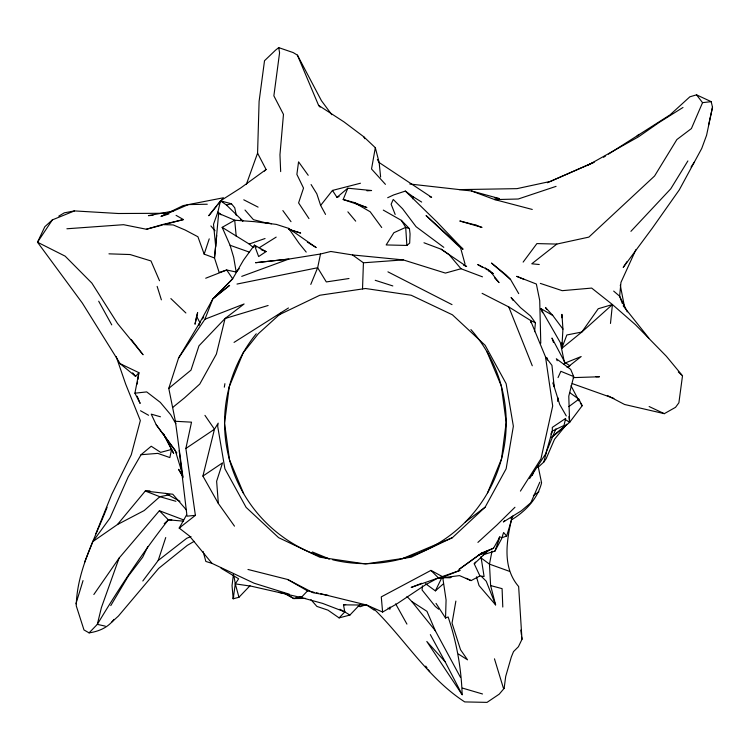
<?xml version="1.0" encoding="UTF-8"?>
<svg xmlns="http://www.w3.org/2000/svg" width="750" height="750" viewBox="0 0 750 750"><rect width="100%" height="100%" fill="white"/><g stroke="black" fill="none" stroke-linecap="round" stroke-linejoin="round"><path stroke-width="1.12" d="M607.35 395.466L624.581 404.484L664.303 413.663L675.544 407.316L678.891 402.778L682.509 375.769L666.337 356.241L635.494 324.731L612.422 304.537L581.831 332.034L561.712 348.45L561.75 342.769M561.9 317.766L561.928 314.353L562.941 329.091L561.928 346.65M246.309 184.5L257.578 153.15L259.097 101.363L264.516 60.722L275.531 50.175L278.719 47.625L293.184 52.575L297.422 55.144L321.441 100.697L331.791 114.694M462.15 694.716L445.172 661.819L426.806 641.475L462.15 694.716C461.353 668.362 456.6 642.075 448.134 616.959L445.538 618.028L446.081 599.981L442.697 577.181M241.734 276.375L288.863 259.069L255.656 262.697L288.863 259.069L320.503 254.006L330.816 251.475L352.519 254.944L363.422 262.791L362.522 288.947M239.213 268.641L236.194 272.034L226.706 270.009L219.178 272.484L214.5 257.981L218.672 213.394L217.884 212.025L220.519 200.822L240.816 187.894L266.091 169.491L257.578 153.15M422.447 585.834L422.072 589.978L435.272 606.422L438.703 609.234M390.122 606.975L389.916 609.206L387.975 608.044M534.562 331.678L535.416 322.838L530.541 316.003L520.425 307.575L511.078 297.478L513.009 300.309M216.722 235.509L214.5 257.981L204.169 254.137L197.916 236.756L185.1 229.987L173.194 224.934L162.347 224.588L146.391 229.247L123.563 224.691L66.9 228.769M610.481 323.447L612.422 304.537L591.675 288.084L562.219 290.672L540.337 283.397M233.438 574.397L232.041 585.628L233.203 598.8L238.959 597.263L250.05 585.684M374.053 609.038C404.944 639.263 427.969 678.159 464.738 701.916L487.022 702.375L499.209 694.172L504.141 688.369L505.706 676.397L511.322 657.009L513.516 651.609L518.409 646.734L521.981 639.328L518.644 586.538C502.416 567.759 506.353 542.128 511.406 519.9L511.866 518.775L506.663 536.034L501.403 537.919M557.625 401.372L558.084 397.941M233.953 576.084L235.294 583.875L233.203 598.8L233.709 596.747M137.25 384.056L137.569 381.778M137.897 379.5L138.881 372.666L120.141 363.684L82.322 303.056L37.5 242.222L44.822 226.716L52.388 219.872L74.456 210.909L118.35 213.506L165.103 213.281M224.316 387.178L224.906 383.672M455.869 601.087L452.034 623.137L460.538 649.753L467.531 659.831L458.456 654.056M297.422 55.144L318.6 105.394L344.006 121.903L363.703 136.725L375.319 147.703L371.531 169.003L385.434 184.35M412.575 198.769L412.95 196.659L405.338 191.081L393.591 194.963L387.684 197.719M137.203 396.234L140.137 403.406L134.916 393.197L138.881 372.666L135.609 376.416L120.141 363.684M492.009 551.119L489.469 564.131L490.613 585.562L495.609 604.884L479.034 585.553L476.456 576.834M196.584 316.341L195.019 324.234L197.634 312.675L196.584 316.341L200.062 322.866M320.503 254.006L317.653 267.741L310.791 284.409M608.475 154.106L669.994 114.909L689.878 96.797L696.544 94.847L711.188 101.653L712.5 107.241L706.575 135.3L701.728 148.472L679.294 189.872L652.191 228.319L623.212 267.431L626.981 261.675M289.228 594.169L254.091 583.209L212.016 563.381L189.488 536.025L179.194 528.075L195.384 515.363L185.869 448.463L191.522 422.166L175.397 421.284L168.778 388.378L178.547 358.069L199.584 323.016L212.897 298.791L232.669 278.794L243.488 260.175L254.419 245.128L266.081 251.588L258.637 256.556L254.419 245.128L256.594 247.144M708.591 125.062L712.5 107.241M234.488 526.153L218.353 503.484L202.912 476.072L214.462 429.244L218.194 423.141L217.669 426.234L224.906 468.788L246.103 507.366L278.616 537.656L319.828 557.212L365.522 563.953L411.206 557.212L452.428 537.656L485.128 507.178L506.137 468.788L513.366 426.234L506.137 383.672L485.128 345.281L452.428 314.812L411.206 295.247L365.522 288.506L319.828 295.247L278.156 315.244M557.194 360.731L556.35 358.744L570.694 369.403L573.703 376.584L568.781 396.169L569.606 422.372L551.475 437.569L566.737 424.2L554.494 439.312L546.159 458.7L543.834 462.019L538.022 467.381M543.834 462.019L546.581 451.322L555.891 428.878M511.406 519.9C525.216 511.603 537.609 498.806 541.575 482.85L538.022 465.694M75.909 603.853L83.044 580.584M142.819 580.997L158.194 560.484L165.731 537.544M204.169 254.137L209.241 238.837M532.359 475.369L533.803 470.981M482.953 554.803L494.944 551.119L499.95 536.887L498.516 538.584M183.741 519.947L159.375 510.741L119.091 558.113L101.391 607.641L97.322 624.356L89.081 632.869L83.981 629.944L76.256 605.859C76.884 570.984 94.659 539.203 107.091 507.319M561.712 348.45L566.85 334.978L581.831 332.034L598.219 308.747L612.422 304.537M178.547 358.069L204.919 319.237L212.897 298.791L229.622 285.375L213.966 297.825L232.669 278.794L226.706 270.009L205.706 278.231M84.506 562.425L92.841 541.584L109.987 518.081L128.147 476.991L141.056 454.706L151.219 446.241L160.669 452.372L171.572 449.447L173.663 453.375L163.256 433.416M95.859 533.7L111.741 494.381L131.25 454.838L140.334 420.544L125.672 384.103L116.175 356.531M343.191 199.5L354.169 202.509L366.881 207.562L343.191 199.5L347.784 188.203L371.588 190.528L366.956 190.791M487.575 492.816L501.525 458.812L506.203 422.344L501.291 385.912L487.106 351.994M564.019 364.434L564.881 362.362L551.962 338.034L553.462 342.403M711.188 101.653L702.553 102.656L691.406 128.569L676.866 139.566L654.572 176.006L588.853 237.112L556.828 244.078L536.897 243.591L523.134 262.106M539.812 482.194L530.812 502.772L521.4 510.778L503.381 521.953L504.975 520.481M558.038 377.597L560.859 371.306L573.703 376.584M635.887 249.675L620.962 282.394L619.631 296.212L622.388 303.609M147.769 546.647L142.697 557.184L128.166 576.328L110.766 605.606M550.847 434.109L552.337 431.025L552.3 427.397L565.65 418.416L563.991 425.494L552.337 431.025L545.803 453.666L529.622 478.575M425.522 583.659L435.384 590.869L442.116 577.05M494.944 551.119L501.394 539.156L503.606 532.509L506.663 536.034M186.412 515.212L179.194 528.075L180.619 527.231M493.556 548.175L481.828 552.919L458.925 569.494L478.519 555.337L493.556 548.175L499.95 536.887M512.269 516.656L511.106 518.634L513.038 515.869M687.881 160.931L670.772 188.803L630.919 231.337M202.509 318.947L203.737 316.988M217.191 295.397L218.419 293.438M520.416 491.1L540.956 458.841L552.694 405.975L545.513 356.897L530.456 320.391L508.762 306.928L482.1 293.334M238.959 597.263L235.294 583.875L238.622 578.784L221.044 568.219M52.388 219.872L37.5 242.222L65.147 256.153L91.856 283.087L117.506 323.447L143.081 354.75L131.231 339.459M691.069 167.034L694.256 162.244M93.844 594.516L119.091 558.113M565.153 419.372L569.606 422.372L582.188 405.722L578.869 399.188L569.616 392.55M171.816 519.806L168.347 519.834C142.322 552.984 119.016 588.253 97.322 624.356L105.244 626.138M480.956 556.575L484.088 576.506L479.925 575.934L474.234 563.812L475.538 562.144M325.538 214.406L320.644 205.425L332.475 190.425L360.459 183.225M89.081 632.869C98.728 631.481 108.169 627.516 113.991 619.387M216.844 205.856L208.725 215.747L220.519 200.822L231.45 203.784L234.75 207.797L236.344 215.569M218.316 204.056L219.787 202.266M222.009 199.566L223.481 197.766L183.047 205.631L161.166 216.319L168.891 213.947M92.841 541.584L117.431 524.55L145.275 491.034L149.953 490.884M235.294 583.875L251.409 586.228L301.209 597.534L307.519 590.887L314.072 592.303M310.95 599.7L316.894 606.413L327.975 610.153L339.094 617.888L344.812 611.916L343.472 604.856L345.684 604.538M339.094 617.888L349.894 615.066L359.972 604.528M514.959 507.263L496.922 525.019L477.909 542.391M264.45 171.084L266.091 169.491M474.234 563.812L488.475 550.397L478.519 555.337L481.828 552.919M164.231 523.688L168.347 519.834L183.356 521.147M111.834 622.041L118.416 616.041L158.634 568.416L187.312 545.372L194.147 541.35M281.456 312.75L258.478 333.572L243.197 352.8L229.238 386.803L224.559 423.272L229.481 459.703L243.656 493.622M435.384 590.869L443.316 583.884M637.163 135.909L638.925 134.4M332.475 190.425L336.966 197.353L347.784 188.203M409.434 228.656L405.694 227.381L393.872 232.716L386.166 244.941L406.884 245.438L409.678 243.122L410.062 233.972L409.434 228.656L401.344 220.35L383.287 210.103M168.778 388.378L190.997 370.134L198.956 345.825L225.056 318.506L244.106 303.975L204.919 319.237M172.725 407.428L184.603 397.781L199.763 384.066L216.394 354.094L225.056 318.506L268.125 305.494M569.288 365.953L581.175 356.541L564.788 363.159M58.791 216.122L64.294 212.841L74.456 210.909M556.828 244.078L531.759 263.803L539.259 264.506M158.194 560.484L186.722 538.284L190.988 536.522M465.291 522.056L485.128 507.178M568.772 406.659L578.869 399.188M452.034 576.506L450.319 577.753L441.788 577.706M533.372 495.581L538.894 491.766M185.869 448.463L214.462 429.244L204.947 415.369M202.912 476.072L222.544 462.863L216.628 481.256L218.353 503.484M483.666 553.566L485.588 552.3M603.562 157.284L605.522 156.009M234.047 342.394L288.45 307.969M258.994 247.884L276.188 237.103M682.987 107.466L659.194 122.409L638.55 136.781L587.372 165.553M567.075 367.406L569.888 365.775L564.881 362.362M320.616 593.719L366.788 605.072L382.613 612.047L397.444 603.488L425.353 584.878L438.581 577.688M236.194 272.034L233.681 257.353L230.072 245.269L222.169 227.353L234.722 220.219L254.391 221.653L276.347 224.4L288.675 228.384L316.191 247.575L307.369 242.128M421.659 583.294L411.197 587.428L460.087 570.356L443.222 577.041L430.95 570.394L381.272 596.878L382.613 612.047M430.95 570.394L438.759 578.25L459.497 575.606L471.094 580.603L479.925 575.934M117.431 524.55L144.178 510.562L159.844 496.706L169.697 494.775M594.375 162.122L550.209 181.463L516.994 188.644L459.066 189.628M547.397 182.728L593.231 162.628M161.166 216.319L188.297 204.591L207.272 204.225M452.428 537.656L402.281 558.713M336.966 197.353L339.094 196.537M365.456 604.875L360.225 606.722L358.238 606.103M222.169 227.353L249.197 244.031L265.05 238.528M556.069 186.366L518.212 199.012L494.719 199.603L471.488 190.959L409.819 184.012M482.475 276.844L461.016 268.744L445.397 273.084L403.247 259.903L352.519 254.944M438.759 578.25L443.222 577.041M146.391 229.247L162.103 225.141M164.353 224.559L183.441 219.572L176.072 215.353M223.575 202.312L220.519 200.822L226.434 205.013L231.45 203.784M162.347 224.588L183.441 219.572M278.672 592.312L284.297 593.4L293.841 598.566L301.5 596.775M288.206 595.153L293.841 598.566L301.659 596.784M236.991 284.062L317.653 267.741L326.325 281.934L349.003 278.522M173.569 210.994L148.425 215.634L152.991 215.325M134.916 393.197L146.691 391.903L160.294 402.366L170.672 414.694L175.791 423.637M195.384 515.363L187.022 516.159L179.184 450.647M141.056 454.706L157.819 453.375L169.856 457.575L171.572 449.447L163.256 433.425M363.422 262.791L403.247 259.903M573.15 377.625L599.419 376.762L595.988 376.753M293.841 598.566L305.587 598.397M343.472 604.856L366.788 605.072L374.184 610.172M108.956 253.837L130.087 254.541L150.975 260.944L159.516 280.744M494.85 198.122L499.434 198.6L471.488 190.959M328.256 595.378L313.116 592.744L287.634 579.478L247.969 569.466M316.247 592.772L318.431 593.25M266.944 223.153L253.444 219.684L244.997 210.028M494.719 199.603L532.266 209.456M490.613 585.562L502.087 588.647L502.791 607.041M301.209 597.534L322.631 603.403L344.812 611.916L349.894 615.066M160.463 416.784L151.228 414.141L156.225 424.772L176.85 452.981M175.922 501.291L159.844 496.706L145.275 491.034L172.772 494.231L186.375 509.916M462.441 688.088L482.503 693.975M288.891 229.388L300.666 233.072L288.759 229.303M504.141 688.369L503.4 688.134L494.466 658.819M212.016 563.381L205.847 561.441L203.138 551.494M267.094 222.469L271.425 223.837M375.225 280.303L392.822 285.938M230.072 245.269L249.544 252.188M572.241 383.597L613.884 398.419M509.494 571.341L489.469 564.131L480.506 557.531M429.497 196.528L431.634 197.325L379.153 162.544L377.372 159.562M423.975 242.766L441.253 249.253L466.641 266.512L463.519 265.125M261.056 249.647L266.081 251.588M312.375 551.972L329.381 558.956A140.822 140.822 0 0 1 256.247 333.806M524.259 279.534L516.694 276.337L536.362 284.034L539.728 300.534L540.778 343.191M218.672 213.394L234.722 220.219L236.175 236.137M649.134 406.537L664.303 413.663M466.256 578.325L471.094 580.603M535.416 322.838L530.456 320.391L530.934 322.631M243.769 199.809L258.084 207.122M387.928 271.847L452.016 304.622M339.928 609.253L344.812 611.916M165.609 493.387L179.953 501.309M140.503 410.738L148.584 415.275M542.597 312.759L540.759 308.559L552.722 315.422L562.941 329.091M287.634 579.478L307.519 590.887M354.169 202.509L370.162 211.753L381.722 227.513M482.569 267.375L477.712 264.534L489.788 270.694L499.059 282.619L494.494 277.772M488.409 270.787L493.266 273.628L485.372 268.078L486.9 269.691M412.95 196.659L421.669 202.069M406.988 596.456L411.778 601.5L426.956 611.344L435.319 630.722L460.472 677.344M441.253 249.253L449.147 254.728L461.016 268.744M443.794 247.341L416.053 226.688L402.572 208.763L393.234 199.444L391.134 204.234L395.166 214.453M461.119 247.678L462.9 249.113L437.006 222.019L405.338 191.081M240.403 218.991L242.831 221.044M249.197 244.031L253.472 247.641M221.147 214.791L217.884 212.025L213.506 224.259L215.691 246.375M613.678 291.094L619.631 296.212L627.272 311.869M510.534 279.488L491.494 263.053L506.119 274.95L510.534 279.488L518.719 293.625M678.3 371.953L681.666 375M462.9 249.113L426.075 215.55L460.603 247.959L465.094 264.244M170.859 298.575L185.878 312.975M226.434 205.013L242.822 220.931M481.425 576.422L486.244 581.231L495.609 604.884M159.375 510.741L168.347 519.834M552.722 315.422L545.456 307.453L546.759 309.347M318.6 105.394L320.156 107.147M210.9 225.947L214.997 230.775M347.869 211.847L355.688 221.147M132.637 372.806L135.609 376.416M306.206 252.094L299.175 243.459L288.675 228.384M411.778 601.5L435.319 630.722M623.194 305.812L648.825 338.091M696.544 94.847L702.553 102.656M545.513 356.897L551.944 365.334L554.203 386.784L559.706 404.475L566.287 415.941M156.225 424.772L175.209 450.328L181.856 472.116M282.853 210.572L291.009 221.681M308.212 175.294L298.566 161.841L296.878 174.412L303.525 188.1L298.594 202.912L308.953 218.569M425.756 666.084L427.078 667.95M428.391 669.816L429.713 671.681M578.981 400.959L571.003 385.753M580.256 402.863L582.188 405.722M436.031 603.375L445.538 618.028M401.344 220.35L405.694 227.381L406.884 245.438M311.091 184.547L316.819 193.809L320.644 205.425M363.703 136.725L364.894 138.713M182.747 476.325L178.575 469.303L182.606 476.175M540.759 308.559L560.344 342.638L564.225 361.509M395.663 603.891L406.931 624.103M98.691 301.209L111.759 324.891M430.331 634.612L445.172 661.819M508.762 306.928L532.275 365.766M553.05 383.512L554.203 386.784L553.088 382.312M157.144 286.378L161.381 299.841M375.319 147.703L379.153 162.544L380.625 177.066M546.975 357.731L547.537 359.962M620.278 285.188L624.656 307.594M278.719 47.625L279.572 52.819L273.872 95.85L283.472 114.384L279.956 154.772L280.669 171.6M175.397 421.284L183.056 477.741M520.819 630.056L521.4 634.688M521.691 637.013L521.981 639.328M568.931 416.588L569.606 422.372M470.925 329.578A140.822 140.822 0 0 1 332.709 559.791M199.584 323.016L198.891 325.238L199.584 323.016M475.95 225.103L459.797 220.988L481.997 227.438L475.95 225.103"/></g></svg>
